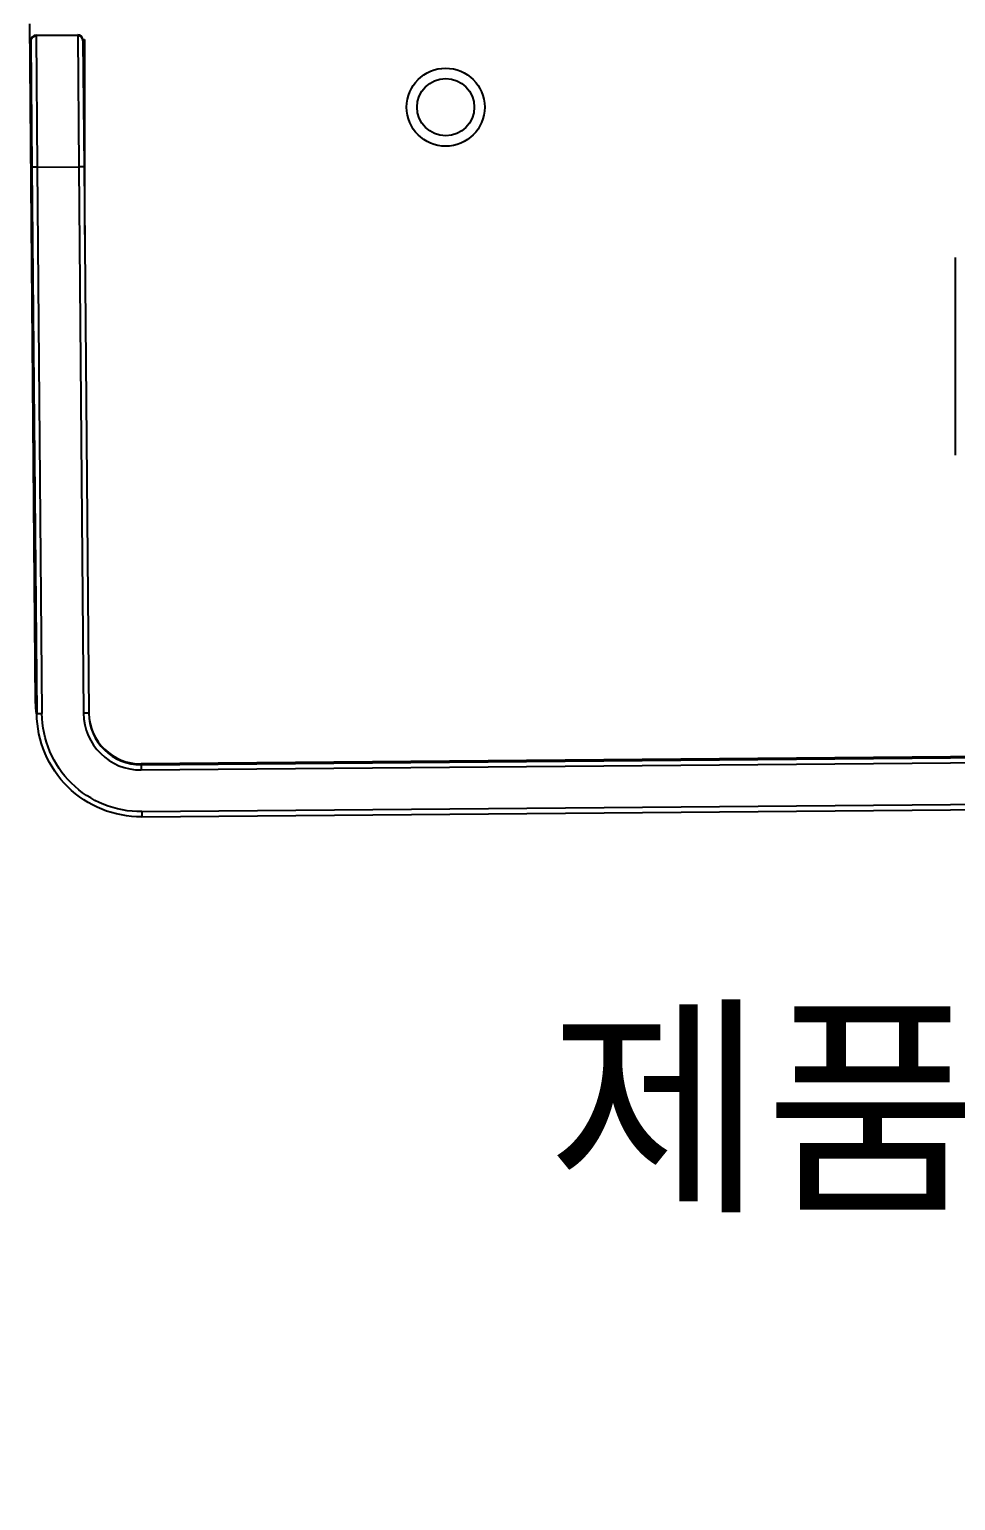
# Model space of a CAD drawing. Header units: millimetres. Extents: x 4625 to 5171, y -2661 to -1889.
# Drawn here: x 4721.4 to 4765.9, y -2002.3 to -1931.6 of the extents above; entities that cross this region are included whole.
import ezdxf

# ---------------------------------------------------------------- set-up
doc = ezdxf.new("R2010")
doc.units = ezdxf.units.MM
doc.header["$LTSCALE"] = 0.1
doc.layers.add('02___PRT_ALL_AXES', color=7, linetype='Continuous')
doc.layers.add('DIM', color=3, linetype='Continuous')
doc.styles.get("Standard").update_dxf_attribs({"font": 'arial.ttf'})

msp = doc.modelspace()

# ---------------------------------------------------------------- linework, layer by layer
at = {"color": 7, "linetype": 'Continuous'}
for p, q in [((4721.3984, -1931.3405), (4721.6828, -1963.9278)), ((4721.717, -1931.8844), (4723.7169, -1931.8669)), ((4721.717, -1931.8844), (4721.717, -1931.9166)), ((4723.7169, -1931.8992), (4721.717, -1931.9166)), ((4721.717, -1931.9166), (4721.7715, -1938.2207)), ((4723.7169, -1931.8669), (4723.7169, -1931.8992)), ((4723.7169, -1931.8992), (4723.7715, -1938.2033)), ((4721.4692, -1932.1666), (4721.4874, -1932.073)), ((4721.4692, -1932.1343), (4721.4692, -1932.1666)), ((4721.4692, -1932.1688), (4721.5215, -1938.2207)), ((4723.9691, -1932.0905), (4724.0499, -1932.0905)), ((4723.9691, -1932.1147), (4723.9691, -1932.147)), ((4723.9691, -1932.147), (4724.0214, -1938.1989)), ((4724.0499, -1932.0905), (4724.0499, -1941.457)), ((4724.0275, -1934.3886), (4723.988, -1934.356)), ((4723.988, -1934.3611), (4724.0353, -1934.3884)), ((4723.9885, -1934.4071), (4724.0355, -1934.3883)), ((4724.0499, -1934.8406), (4723.9922, -1934.8406)), ((4724.0499, -1935.0905), (4723.9944, -1935.0905)), ((4721.5215, -1938.2207), (4721.7506, -1964.4687)), ((4721.7715, -1938.2207), (4721.5215, -1938.2207)), ((4721.7715, -1938.2207), (4723.7715, -1938.2033)), ((4721.7715, -1938.2207), (4722.0006, -1964.4687)), ((4724.0214, -1938.1989), (4723.7715, -1938.2033)), ((4723.7715, -1938.2033), (4724.0005, -1964.4513)), ((4724.0214, -1938.1989), (4724.2505, -1964.4469)), ((4765.8984, -1952.0593), (4765.8984, -1942.5593)), ((4765.8984, -1952.0047), (4765.8984, -1951.8092)), ((4724.2505, -1964.4469), (4724.0005, -1964.4513)), ((4721.7506, -1964.4687), (4722.0006, -1964.4687)), ((4773.5205, -1966.4777), (4726.7722, -1966.8856)), ((4726.7722, -1966.9249), (4775.2734, -1966.5016)), ((4726.7722, -1966.9249), (4726.7722, -1966.8856)), ((4726.7722, -1966.9249), (4726.7744, -1967.1771)), ((4726.7744, -1967.1771), (4775.2734, -1966.7538)), ((4726.7919, -1969.1769), (4775.2734, -1968.7538)), ((4726.7919, -1969.1769), (4726.7941, -1969.4247)), ((4726.7941, -1969.4247), (4775.2734, -1969.0017))]:
    msp.add_line(p, q, dxfattribs=at)
for radius in [1.875, 1.375]:
    msp.add_circle((4741.3985, -1935.3405), radius, dxfattribs=at)
for centre, radius, start, end in [((4721.7192, -1932.1344), 0.25, 90.501887, 179.969221), ((4723.7191, -1932.1169), 0.25, 6.140416, 90.502804), ((4723.7191, -1932.1492), 0.25, 0.50112, 90.501066), ((4723.7215, -1932.1169), 0.2475, 0.51405, 6.215136), ((4726.682, -1963.8405), 5, 181, 187.306638), ((4726.7504, -1964.425), 2.5, 180.501766, 270.50042), ((4726.7504, -1964.3857), 2.5, 181.391023, 270.500432), ((4726.7504, -1964.4272), 2.75, 180.501802, 270.500383)]:
    msp.add_arc(centre, radius, start, end, dxfattribs=at)
msp.add_open_spline([(4721.4874, -1932.073), (4721.522, -1931.9871), (4721.6244, -1931.9175), (4721.717, -1931.9166)], degree=3, dxfattribs=at)
for points, knots in [([(4724.0354, -1934.3871), (4724.0342, -1934.3876), (4724.0315, -1934.3883), (4724.0288, -1934.3886), (4724.0275, -1934.3886)], [0, 0, 0, 0, 0.5082135, 1, 1, 1, 1]), ([(4726.7941, -1969.4247), (4726.1438, -1969.4304), (4724.8267, -1969.1817), (4723.1552, -1968.0835), (4722.0279, -1966.4314), (4721.7563, -1965.119), (4721.7506, -1964.4687)], [0, 0, 0, 0, 0.2500044, 0.5000062, 0.7500044, 1, 1, 1, 1]), ([(4726.7919, -1969.1769), (4726.1741, -1969.1823), (4724.9229, -1968.946), (4723.3349, -1967.9028), (4722.2641, -1966.3333), (4722.006, -1965.0865), (4722.0006, -1964.4687)], [0, 0, 0, 0, 0.2500053, 0.5000062, 0.7500036, 1, 1, 1, 1])]:
    msp.add_open_spline(points, degree=3, knots=knots, dxfattribs=at)
at = {"layer": '02___PRT_ALL_AXES', "color": 7, "linetype": 'Continuous'}
msp.add_line((4724.0353, -1934.3884), (4723.9885, -1934.4071), dxfattribs=at)
msp.add_arc((4723.4979, -1935.3256), 1.5952, 69.72949, 72.254086, dxfattribs=at)

# ---------------------------------------------------------------- texts
at = {"layer": 'DIM', "insert": (4927.9178, -2002.2691), "char_height": 8.294062, "attachment_point": 9}
msp.add_mtext('{\\fGulim|b0|i0|c129|p50;제품 설치 높이는 설치 환경을 고려하여 \\P조정 및 설치 하시기 바랍니다}', dxfattribs=at)

doc.saveas('drawing.dxf')
